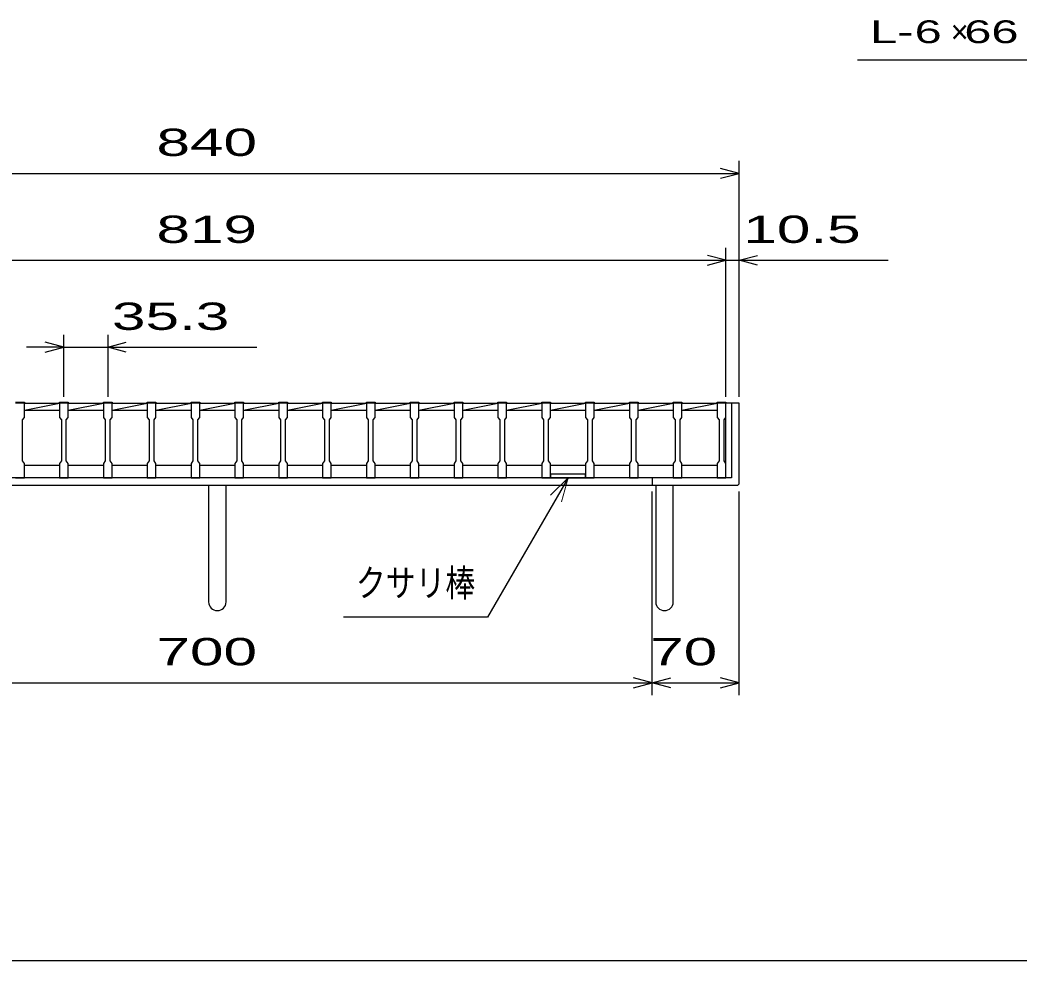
# Model space of a CAD drawing. Units: millimetres, scale not verified. Extents: x -1820 to 1731, y -1282 to 1054.
# Drawn here: x -1080 to -275, y -1146 to -389 of the extents above; entities that cross this region are included whole.
import ezdxf
from ezdxf.enums import TextEntityAlignment as Align

# ---------------------------------------------------------------- set-up
doc = ezdxf.new("R2010")
doc.units = ezdxf.units.MM
doc.header["$LTSCALE"] = 10
for name, color, linetype, lineweight in [('0_2', 150, 'Continuous', 25), ('16', 3, 'Continuous', 25), ('19', 6, 'Continuous', 25), ('22', 4, 'Continuous', 25)]:
    doc.layers.add(name, color=color, linetype=linetype, lineweight=lineweight)
doc.styles.add('ベクトル', font='')
doc.styles.get('ベクトル').set_extended_font_data('ベクトル')

msp = doc.modelspace()

# ---------------------------------------------------------------- linework, layer by layer
at = {"layer": '0_2'}
msp.add_line((1731, -1146.5), (-1729, -1146.5), dxfattribs=at)
at = {"layer": '16'}
for p, q in [((-1083.9, -696.8), (-1076.9, -696.8)), ((-1076.9, -697.5), (-1083.9, -697.5)), ((-1076.9, -696.8), (-1076.9, -697.5)), ((-1076.9, -709), (-1076.9, -697.5)), ((-1076.9, -697.5), (-1048.6, -697.5)), ((-1076.9, -703), (-1048.6, -697.5)), ((-1048.6, -697.5), (-1048.6, -696.8)), ((-1048.6, -696.8), (-1041.6, -696.8)), ((-1048.6, -697.5), (-1048.6, -709)), ((-1041.6, -697.5), (-1048.6, -697.5)), ((-1041.6, -696.8), (-1041.6, -697.5)), ((-1041.6, -709), (-1041.6, -697.5)), ((-1041.6, -697.5), (-1013.3, -697.5)), ((-1041.6, -703), (-1013.3, -697.5)), ((-1013.3, -697.5), (-1013.3, -696.8)), ((-1013.3, -696.8), (-1006.3, -696.8)), ((-1013.3, -697.5), (-1013.3, -709)), ((-1006.3, -697.5), (-1013.3, -697.5)), ((-1006.3, -696.8), (-1006.3, -697.5)), ((-1006.3, -709), (-1006.3, -697.5)), ((-1006.3, -697.5), (-978, -697.5)), ((-1006.3, -703), (-978, -697.5)), ((-978, -697.5), (-978, -696.8)), ((-978, -696.8), (-971, -696.8)), ((-978, -697.5), (-978, -709)), ((-971, -697.5), (-978, -697.5)), ((-971, -696.8), (-971, -697.5)), ((-971, -709), (-971, -697.5)), ((-971, -697.5), (-942.7, -697.5)), ((-971, -703), (-942.7, -697.5)), ((-942.7, -697.5), (-942.7, -696.8)), ((-942.7, -696.8), (-935.7, -696.8)), ((-942.7, -697.5), (-942.7, -709)), ((-935.7, -697.5), (-942.7, -697.5)), ((-935.7, -696.8), (-935.7, -697.5)), ((-935.7, -709), (-935.7, -697.5)), ((-935.7, -697.5), (-907.4, -697.5)), ((-935.7, -703), (-907.4, -697.5)), ((-907.4, -697.5), (-907.4, -696.8)), ((-907.4, -696.8), (-900.4, -696.8)), ((-907.4, -697.5), (-907.4, -709)), ((-900.4, -697.5), (-907.4, -697.5)), ((-900.4, -696.8), (-900.4, -697.5)), ((-900.4, -709), (-900.4, -697.5)), ((-900.4, -697.5), (-872.1, -697.5)), ((-900.4, -703), (-872.1, -697.5)), ((-872.1, -697.5), (-872.1, -696.8)), ((-872.1, -696.8), (-865.1, -696.8)), ((-872.1, -697.5), (-872.1, -709)), ((-865.1, -697.5), (-872.1, -697.5)), ((-865.1, -696.8), (-865.1, -697.5)), ((-865.1, -709), (-865.1, -697.5)), ((-865.1, -697.5), (-836.8, -697.5)), ((-865.1, -703), (-836.8, -697.5)), ((-836.8, -697.5), (-836.8, -696.8)), ((-836.8, -696.8), (-829.8, -696.8)), ((-836.8, -697.5), (-836.8, -709)), ((-829.8, -697.5), (-836.8, -697.5)), ((-829.8, -696.8), (-829.8, -697.5)), ((-829.8, -709), (-829.8, -697.5)), ((-829.8, -697.5), (-801.5, -697.5)), ((-829.8, -703), (-801.5, -697.5)), ((-801.5, -697.5), (-801.5, -696.8)), ((-801.5, -696.8), (-794.5, -696.8)), ((-801.5, -697.5), (-801.5, -709)), ((-794.5, -697.5), (-801.5, -697.5)), ((-794.5, -696.8), (-794.5, -697.5)), ((-794.5, -709), (-794.5, -697.5)), ((-794.5, -697.5), (-766.2, -697.5)), ((-794.5, -703), (-766.2, -697.5)), ((-766.2, -697.5), (-766.2, -696.8)), ((-766.2, -696.8), (-759.2, -696.8)), ((-766.2, -697.5), (-766.2, -709)), ((-759.2, -697.5), (-766.2, -697.5)), ((-759.2, -696.8), (-759.2, -697.5)), ((-759.2, -709), (-759.2, -697.5)), ((-759.2, -697.5), (-730.9, -697.5)), ((-759.2, -703), (-730.9, -697.5)), ((-730.9, -697.5), (-730.9, -696.8)), ((-730.9, -696.8), (-723.9, -696.8)), ((-730.9, -697.5), (-730.9, -709)), ((-723.9, -697.5), (-730.9, -697.5)), ((-723.9, -696.8), (-723.9, -697.5)), ((-723.9, -709), (-723.9, -697.5)), ((-723.9, -697.5), (-695.6, -697.5)), ((-723.9, -703), (-695.6, -697.5)), ((-695.6, -697.5), (-695.6, -696.8)), ((-695.6, -696.8), (-688.6, -696.8)), ((-695.6, -697.5), (-695.6, -709)), ((-688.6, -697.5), (-695.6, -697.5)), ((-688.6, -696.8), (-688.6, -697.5)), ((-688.6, -709), (-688.6, -697.5)), ((-688.6, -697.5), (-660.3, -697.5)), ((-688.6, -703), (-660.3, -697.5)), ((-660.3, -697.5), (-660.3, -696.8)), ((-660.3, -696.8), (-653.3, -696.8)), ((-660.3, -697.5), (-660.3, -709)), ((-653.3, -697.5), (-660.3, -697.5)), ((-653.3, -696.8), (-653.3, -697.5)), ((-653.3, -709), (-653.3, -697.5)), ((-653.3, -697.5), (-625, -697.5)), ((-653.3, -703), (-625, -697.5)), ((-625, -697.5), (-625, -696.8)), ((-625, -696.8), (-618, -696.8)), ((-625, -697.5), (-625, -709)), ((-618, -697.5), (-625, -697.5)), ((-618, -696.8), (-618, -697.5)), ((-618, -709), (-618, -697.5)), ((-618, -697.5), (-589.7, -697.5)), ((-618, -703), (-589.7, -697.5)), ((-589.7, -697.5), (-589.7, -696.8)), ((-589.7, -696.8), (-582.7, -696.8)), ((-589.7, -697.5), (-589.7, -709)), ((-582.7, -697.5), (-589.7, -697.5)), ((-582.7, -696.8), (-582.7, -697.5)), ((-582.7, -709), (-582.7, -697.5)), ((-582.7, -697.5), (-554.4, -697.5)), ((-582.7, -703), (-554.4, -697.5)), ((-554.4, -697.5), (-554.4, -696.8)), ((-554.4, -696.8), (-547.4, -696.8)), ((-554.4, -697.5), (-554.4, -709)), ((-547.4, -697.5), (-554.4, -697.5)), ((-547.4, -696.8), (-547.4, -697.5)), ((-547.4, -709), (-547.4, -697.5)), ((-547.4, -697.5), (-519.1, -697.5)), ((-547.4, -703), (-519.1, -697.5)), ((-519, -697.5), (-519, -696.8)), ((-519, -696.8), (-512, -696.8)), ((-519, -697.5), (-519, -709)), ((-512, -697.5), (-519, -697.5)), ((-512, -696.8), (-512, -697.5)), ((-512, -709), (-512, -697.5)), ((-512, -747.5), (-512, -697.5)), ((-1076.9, -703), (-1048.6, -703)), ((-1041.6, -703), (-1013.3, -703)), ((-1006.3, -703), (-978, -703)), ((-971, -703), (-942.7, -703)), ((-935.7, -703), (-907.4, -703)), ((-900.4, -703), (-872.1, -703)), ((-865.1, -703), (-836.8, -703)), ((-829.8, -703), (-801.5, -703)), ((-794.5, -703), (-766.2, -703)), ((-759.2, -703), (-730.9, -703)), ((-723.9, -703), (-695.6, -703)), ((-688.6, -703), (-660.3, -703)), ((-653.3, -703), (-625, -703)), ((-618, -703), (-589.7, -703)), ((-582.7, -703), (-554.4, -703)), ((-547.4, -703), (-519.1, -703)), ((-1078.4, -711), (-1076.9, -709)), ((-1078.4, -744), (-1078.4, -711)), ((-1048.6, -709), (-1047.1, -711)), ((-1047.1, -711), (-1047.1, -744)), ((-1043.1, -711), (-1041.6, -709)), ((-1043.1, -744), (-1043.1, -711)), ((-1013.3, -709), (-1011.8, -711)), ((-1011.8, -711), (-1011.8, -744)), ((-1007.8, -711), (-1006.3, -709)), ((-1007.8, -744), (-1007.8, -711)), ((-978, -709), (-976.5, -711)), ((-976.5, -711), (-976.5, -744)), ((-972.5, -711), (-971, -709)), ((-972.5, -744), (-972.5, -711)), ((-942.7, -709), (-941.2, -711)), ((-941.2, -711), (-941.2, -744)), ((-937.2, -711), (-935.7, -709)), ((-937.2, -744), (-937.2, -711)), ((-907.4, -709), (-905.9, -711)), ((-905.9, -711), (-905.9, -744)), ((-901.9, -711), (-900.4, -709)), ((-901.9, -744), (-901.9, -711)), ((-872.1, -709), (-870.6, -711)), ((-870.6, -711), (-870.6, -744)), ((-866.6, -711), (-865.1, -709)), ((-866.6, -744), (-866.6, -711)), ((-836.8, -709), (-835.3, -711)), ((-835.3, -711), (-835.3, -744)), ((-831.3, -711), (-829.8, -709)), ((-831.3, -744), (-831.3, -711)), ((-801.5, -709), (-800, -711)), ((-800, -711), (-800, -744)), ((-796, -711), (-794.5, -709)), ((-796, -744), (-796, -711)), ((-766.2, -709), (-764.7, -711)), ((-764.7, -711), (-764.7, -744)), ((-760.7, -711), (-759.2, -709)), ((-760.7, -744), (-760.7, -711)), ((-730.9, -709), (-729.4, -711)), ((-729.4, -711), (-729.4, -744)), ((-725.4, -711), (-723.9, -709)), ((-725.4, -744), (-725.4, -711)), ((-695.6, -709), (-694.1, -711)), ((-694.1, -711), (-694.1, -744)), ((-690.1, -711), (-688.6, -709)), ((-690.1, -744), (-690.1, -711)), ((-660.3, -709), (-658.8, -711)), ((-658.8, -711), (-658.8, -744)), ((-654.8, -711), (-653.3, -709)), ((-654.8, -744), (-654.8, -711)), ((-625, -709), (-623.5, -711)), ((-623.5, -711), (-623.5, -744)), ((-619.5, -711), (-618, -709)), ((-619.5, -744), (-619.5, -711)), ((-589.7, -709), (-588.2, -711)), ((-588.2, -711), (-588.2, -744)), ((-584.2, -711), (-582.7, -709)), ((-584.2, -744), (-584.2, -711)), ((-554.4, -709), (-552.9, -711)), ((-552.9, -711), (-552.9, -744)), ((-548.9, -711), (-547.4, -709)), ((-548.9, -744), (-548.9, -711)), ((-519, -709), (-517.5, -711)), ((-517.5, -711), (-517.5, -744)), ((-513.5, -711), (-512, -709)), ((-513.5, -744), (-513.5, -711)), ((-1076.9, -746), (-1078.4, -744)), ((-1076.9, -757.5), (-1076.9, -746)), ((-1076.9, -747.5), (-1048.6, -747.5)), ((-1047.1, -744), (-1048.6, -746)), ((-1048.6, -746), (-1048.6, -757.5)), ((-1041.6, -746), (-1043.1, -744)), ((-1041.6, -757.5), (-1041.6, -746)), ((-1041.6, -747.5), (-1013.3, -747.5)), ((-1011.8, -744), (-1013.3, -746)), ((-1013.3, -746), (-1013.3, -757.5)), ((-1006.3, -746), (-1007.8, -744)), ((-1006.3, -757.5), (-1006.3, -746)), ((-1006.3, -747.5), (-978, -747.5)), ((-976.5, -744), (-978, -746)), ((-978, -746), (-978, -757.5)), ((-971, -746), (-972.5, -744)), ((-971, -757.5), (-971, -746)), ((-971, -747.5), (-942.7, -747.5)), ((-941.2, -744), (-942.7, -746)), ((-942.7, -746), (-942.7, -757.5)), ((-935.7, -746), (-937.2, -744)), ((-935.7, -757.5), (-935.7, -746)), ((-935.7, -747.5), (-907.4, -747.5)), ((-905.9, -744), (-907.4, -746)), ((-907.4, -746), (-907.4, -757.5)), ((-900.4, -746), (-901.9, -744)), ((-900.4, -757.5), (-900.4, -746)), ((-900.4, -747.5), (-872.1, -747.5)), ((-870.6, -744), (-872.1, -746)), ((-872.1, -746), (-872.1, -757.5)), ((-865.1, -746), (-866.6, -744)), ((-865.1, -757.5), (-865.1, -746)), ((-865.1, -747.5), (-836.8, -747.5)), ((-835.3, -744), (-836.8, -746)), ((-836.8, -746), (-836.8, -757.5)), ((-829.8, -746), (-831.3, -744)), ((-829.8, -757.5), (-829.8, -746)), ((-829.8, -747.5), (-801.5, -747.5)), ((-800, -744), (-801.5, -746)), ((-801.5, -746), (-801.5, -757.5)), ((-794.5, -746), (-796, -744)), ((-794.5, -757.5), (-794.5, -746)), ((-794.5, -747.5), (-766.2, -747.5)), ((-764.7, -744), (-766.2, -746)), ((-766.2, -746), (-766.2, -757.5)), ((-759.2, -746), (-760.7, -744)), ((-759.2, -757.5), (-759.2, -746)), ((-759.2, -747.5), (-730.9, -747.5)), ((-729.4, -744), (-730.9, -746)), ((-730.9, -746), (-730.9, -757.5)), ((-723.9, -746), (-725.4, -744)), ((-723.9, -757.5), (-723.9, -746)), ((-723.9, -747.5), (-695.6, -747.5)), ((-694.1, -744), (-695.6, -746)), ((-695.6, -746), (-695.6, -757.5)), ((-688.6, -746), (-690.1, -744)), ((-688.6, -757.5), (-688.6, -746)), ((-688.6, -747.5), (-660.3, -747.5)), ((-658.8, -744), (-660.3, -746)), ((-660.3, -746), (-660.3, -757.5)), ((-653.3, -746), (-654.8, -744)), ((-653.3, -757.5), (-653.3, -746)), ((-653.3, -747.5), (-625, -747.5)), ((-623.5, -744), (-625, -746)), ((-625, -746), (-625, -757.5)), ((-618, -746), (-619.5, -744)), ((-618, -757.5), (-618, -746)), ((-618, -747.5), (-589.7, -747.5)), ((-588.2, -744), (-589.7, -746)), ((-589.7, -746), (-589.7, -757.5)), ((-582.7, -746), (-584.2, -744)), ((-582.7, -757.5), (-582.7, -746)), ((-582.7, -747.5), (-554.4, -747.5)), ((-552.9, -744), (-554.4, -746)), ((-554.4, -746), (-554.4, -757.5)), ((-547.4, -746), (-548.9, -744)), ((-547.4, -757.5), (-547.4, -746)), ((-547.4, -747.5), (-519, -747.5)), ((-517.5, -744), (-519, -746)), ((-519, -746), (-519, -757.5)), ((-512, -746), (-513.5, -744)), ((-512, -757.5), (-512, -746)), ((-1083.9, -757.5), (-1076.9, -757.5)), ((-1048.6, -757.5), (-1041.6, -757.5)), ((-1013.3, -757.5), (-1006.3, -757.5)), ((-978, -757.5), (-971, -757.5)), ((-942.7, -757.5), (-935.7, -757.5)), ((-907.4, -757.5), (-900.4, -757.5)), ((-872.1, -757.5), (-865.1, -757.5)), ((-836.8, -757.5), (-829.8, -757.5)), ((-801.5, -757.5), (-794.5, -757.5)), ((-766.2, -757.5), (-759.2, -757.5)), ((-730.9, -757.5), (-723.9, -757.5)), ((-695.6, -757.5), (-688.6, -757.5)), ((-660.3, -757.5), (-653.3, -757.5)), ((-625, -757.5), (-618, -757.5)), ((-589.7, -757.5), (-582.7, -757.5)), ((-554.4, -757.5), (-547.4, -757.5)), ((-519, -757.5), (-512, -757.5))]:
    msp.add_line(p, q, dxfattribs=at)
at = {"layer": '19'}
for p, q in [((-501.5, -697.5), (-512, -697.5)), ((-507.5, -697.5), (-507.5, -757.5)), ((-501.5, -762.5), (-501.5, -697.5)), ((-1340.5, -763.5), (-502.5, -763.5)), ((-507.5, -757.5), (-1335.5, -757.5)), ((-928.5, -763.5), (-928.5, -857.5)), ((-914.5, -857.5), (-914.5, -763.5)), ((-571.5, -757.5), (-571.5, -763.5)), ((-568.5, -763.5), (-568.5, -857.5)), ((-554.5, -857.5), (-554.5, -763.5)), ((-502.5, -763.5), (-501.5, -762.5))]:
    msp.add_line(p, q, dxfattribs=at)
at = {"layer": '19', "color": 3}
for p, q in [((-625, -754.5), (-653.3, -754.5)), ((-653.3, -754.5), (-653.3, -757.5)), ((-625, -757.5), (-625, -754.5)), ((-653.3, -757.5), (-625, -757.5))]:
    msp.add_line(p, q, dxfattribs=at)
at = {"layer": '19', "color": 4}
for p, q in [((-639.15, -757.5), (-703.94, -869.72)), ((-703.94, -869.72), (-819.94, -869.72))]:
    msp.add_line(p, q, dxfattribs=at)
at = {"layer": '19', "color": 4, "lineweight": 13}
for p, q in [((-639.15, -757.5), (-653.29, -771.64)), ((-644.33, -776.82), (-639.15, -757.5))]:
    msp.add_line(p, q, dxfattribs=at)
at = {"layer": '19'}
for centre in [(-921.5, -857.5), (-561.5, -857.5)]:
    msp.add_arc(centre, 7, 180, 0, dxfattribs=at)
at = {"layer": '22'}
for p, q in [((-406, -421), (-206, -421)), ((-501.5, -692.5), (-501.5, -502.5)), ((-1341.5, -512.5), (-501.5, -512.5)), ((-501.5, -512.5), (-516.5, -508.5)), ((-516.5, -516.5), (-501.5, -512.5)), ((-512, -582.5), (-527, -578.5)), ((-512, -692.5), (-512, -572.5)), ((-501.5, -692.5), (-501.5, -572.5)), ((-501.5, -582.5), (-486.5, -578.5)), ((-1331, -582.5), (-512, -582.5)), ((-527, -586.5), (-512, -582.5)), ((-512, -582.5), (-501.5, -582.5)), ((-486.5, -586.5), (-501.5, -582.5)), ((-501.5, -582.5), (-381.5, -582.5)), ((-1045.1, -692.5), (-1045.1, -642.5)), ((-1009.8, -642.5), (-1009.8, -692.5)), ((-1045.1, -652.5), (-1060.1, -648.5)), ((-1009.8, -652.5), (-994.8, -648.5)), ((-1045.1, -652.5), (-1075.1, -652.5)), ((-1060.1, -656.5), (-1045.1, -652.5)), ((-1045.1, -652.5), (-1009.8, -652.5)), ((-994.8, -656.5), (-1009.8, -652.5)), ((-1009.8, -652.5), (-889.8, -652.5)), ((-571.5, -932.5), (-571.5, -768.5)), ((-501.5, -932.5), (-501.5, -768.5)), ((-1271.5, -922.5), (-571.5, -922.5)), ((-571.5, -922.5), (-586.5, -918.5)), ((-586.5, -926.5), (-571.5, -922.5)), ((-571.5, -922.5), (-556.5, -918.5)), ((-556.5, -926.5), (-571.5, -922.5)), ((-571.5, -922.5), (-501.5, -922.5)), ((-501.5, -922.5), (-516.5, -918.5)), ((-516.5, -926.5), (-501.5, -922.5))]:
    msp.add_line(p, q, dxfattribs=at)

# ---------------------------------------------------------------- texts
at = {"layer": '19', "color": 2, "style": 'ベクトル', "width": 0.8}
msp.add_text('クサリ棒', height=21.99, dxfattribs=at).set_placement((-713.94, -859.72), align=Align.BOTTOM_RIGHT)
at = {"layer": '22', "color": 2, "style": 'ベクトル'}
for s, height, width, p in [('L-', 18.33, 1.6, (-396, -398.5)), (' 6 ', 18.33, 1.6, (-371, -398.5)), (' 66 ', 18.33, 1.6, (-331, -398.5)), (' 840 ', 21.99, 1.65, (-984, -487.5)), (' 819 ', 21.99, 1.65, (-984, -557.5)), (' 10.5 ', 21.99, 1.65, (-511.5, -557.5)), (' 35.3 ', 21.99, 1.65, (-1019.8, -627.5)), (' 700 ', 21.99, 1.65, (-984, -897.5)), (' 70 ', 21.99, 1.65, (-586.5, -897.5))]:
    msp.add_text(s, height=height, dxfattribs=dict(at, width=width)).set_placement(p, align=Align.MIDDLE_LEFT)
msp.add_text('×', height=18.33, dxfattribs=at).set_placement((-331, -398.5), align=Align.MIDDLE_LEFT)

doc.saveas('drawing.dxf')
